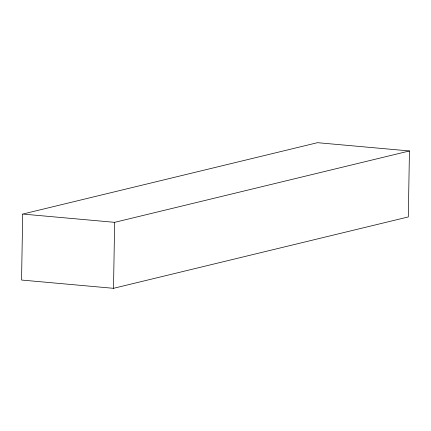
<?xml version="1.0" encoding="UTF-8"?>
<svg xmlns="http://www.w3.org/2000/svg" width="431" height="431" viewBox="0 0 431 431"><rect width="100%" height="100%" fill="white"/><g stroke="black" fill="none" stroke-linecap="round" stroke-linejoin="round"><path stroke-width="0.65" d="M22.703 214.062L21.55 280.042L113.504 288.317L408.297 216.938L409.45 150.958L317.496 142.683L22.703 214.062L114.657 222.337L409.45 150.958M113.504 288.317L114.657 222.337"/></g></svg>
